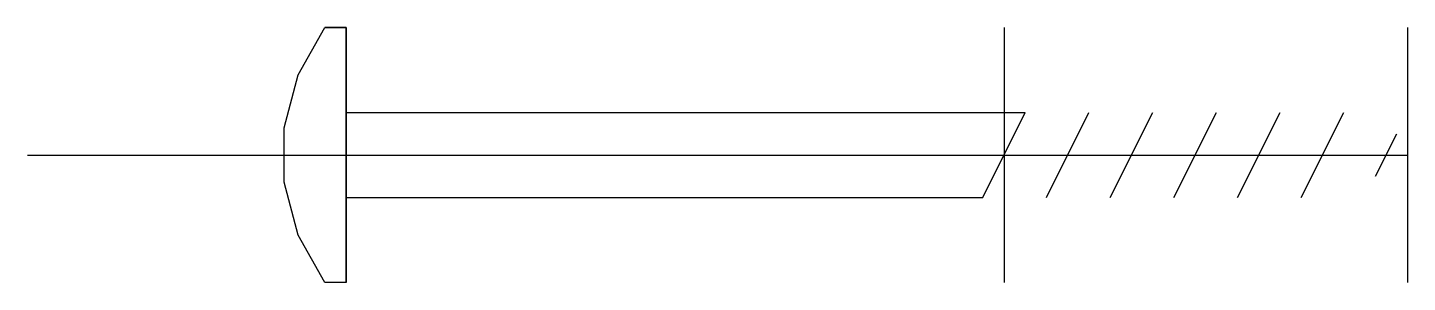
# Model space of a CAD drawing. Extents: x -15 to 50, y -6 to 6.
import ezdxf

# ---------------------------------------------------------------- set-up
doc = ezdxf.new("R2010")
doc.units = 0
doc.layers.get('0').update_dxf_attribs({"linetype": 'CONTINUOUS'})

msp = doc.modelspace()

# ---------------------------------------------------------------- linework, layer by layer
at = {"linetype": 'CONTINUOUS'}
for p, q in [((-2.26, 3.77), (-1, 6)), ((-1, 6), (0, 6)), ((0, 6), (-1, 6)), ((0, -6), (0, 6)), ((0, 6), (0, 0)), ((0, 0), (0, 6)), ((31, 6), (31, -6)), ((50, 6), (50, -6)), ((-2.92, 1.28), (-2.26, 3.77)), ((0, 2), (32, 2)), ((30, -2), (32, 2)), ((33, -2), (35, 2)), ((36, -2), (38, 2)), ((39, -2), (41, 2)), ((42, -2), (44, 2)), ((45, -2), (47, 2)), ((-2.92, -1.28), (-2.92, 1.28)), ((48.5, -0.99), (49.5, 1)), ((-15, 0), (50, 0)), ((-15, 0), (50, 0)), ((0, 0), (0, -6)), ((-2.26, -3.77), (-2.92, -1.28)), ((0, -2), (30, -2)), ((-1, -6), (-2.26, -3.77)), ((0, -6), (-1, -6))]:
    msp.add_line(p, q, dxfattribs=at)

doc.saveas('drawing.dxf')
